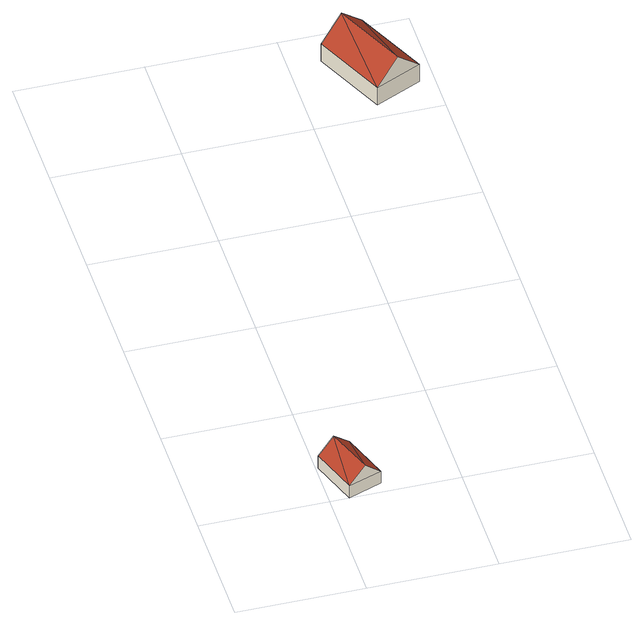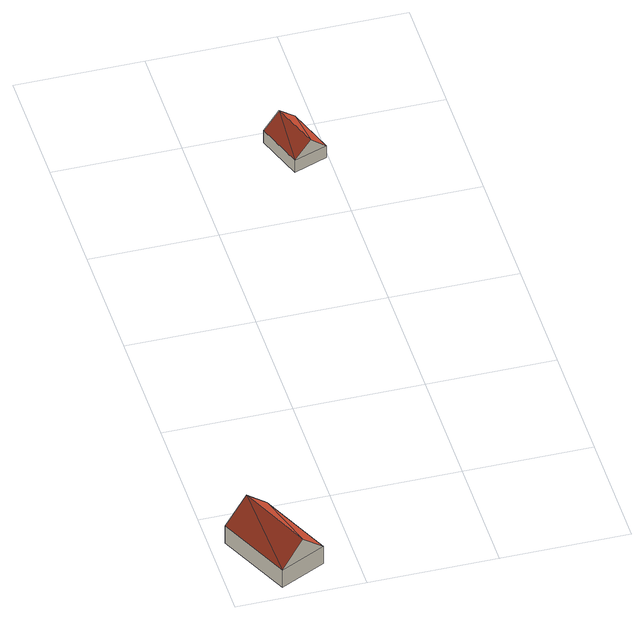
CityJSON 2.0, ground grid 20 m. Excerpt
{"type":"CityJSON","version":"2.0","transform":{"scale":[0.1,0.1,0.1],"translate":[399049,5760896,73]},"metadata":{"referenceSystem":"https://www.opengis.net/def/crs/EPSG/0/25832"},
"CityObjects":{
"building1":{"type":"Building","attributes":{"Gemeindeschluessel":"05515000","Geometrietyp2DReferenz":"3000","function":"31001_2700","roofType":"3100","measuredHeight":4.81},"geometry":[{"type":"Solid","lod":"2","boundaries":[[[[0,1,2,3]],[[4,5,1,0]],[[6,7,5,4]],[[3,2,7,6]],[[0,8,4]],[[6,9,3]],[[3,9,8]],[[8,0,3]],[[9,6,4]],[[4,8,9]],[[1,5,7,2]]]],"semantics":{"surfaces":[{"type":"WallSurface"},{"type":"RoofSurface"},{"type":"GroundSurface"}],"values":[[0,0,0,0,0,0,1,1,1,1,2]]}}]},
"building2":{"type":"Building","attributes":{"Gemeindeschluessel":"05515000","Geometrietyp2DReferenz":"3000","function":"31001_2700","roofType":"3100","measuredHeight":7.01},"geometry":[{"type":"Solid","lod":"2","boundaries":[[[[10,11,12,13]],[[14,15,11,10]],[[16,17,15,14]],[[13,12,17,16]],[[10,18,14]],[[16,19,13]],[[13,19,18]],[[18,10,13]],[[19,16,14]],[[14,18,19]],[[11,15,17,12]]]],"semantics":{"surfaces":[{"type":"WallSurface"},{"type":"RoofSurface"},{"type":"GroundSurface"}],"values":[[0,0,0,0,0,0,1,1,1,1,2]]}}]}
},
"vertices":[
[3,76,30],[3,76,7],[29,0,7],[29,0,30],[56,95,30],[56,95,7],[82,19,30],[82,19,7],[29,85,55],[56,10,55],
[250,942,41],[250,942,8],[303,826,8],[303,826,41],[322,977,41],[322,977,8],[376,860,41],[376,860,8],[286,960,78],[339,843,78]
]}
